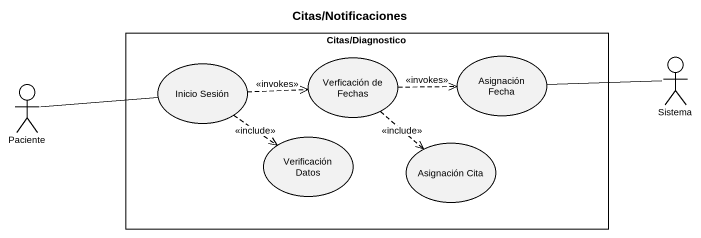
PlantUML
@startuml
title Citas/Notificaciones
rectangle "Citas/Diagnostico" as Citas_Diagnostico {
  usecase "Inicio Sesión" as Inicio_Sesión
  usecase "Verficación de Fechas" as Verficación_de_Fechas
  usecase "Asignación Fecha" as Asignación_Fecha
  usecase "Verificación Datos" as Verificación_Datos
  usecase "Asignación Cita" as Asignación_Cita
}
actor Sistema
actor Paciente
Inicio_Sesión .right.> Verficación_de_Fechas : <<invokes>>
Inicio_Sesión ..> Verificación_Datos : <<include>>
Verficación_de_Fechas .right.> Asignación_Fecha : <<invokes>>
Verficación_de_Fechas ..> Asignación_Cita : <<include>>
Sistema -left- Asignación_Fecha
Paciente -right- Inicio_Sesión
@enduml
